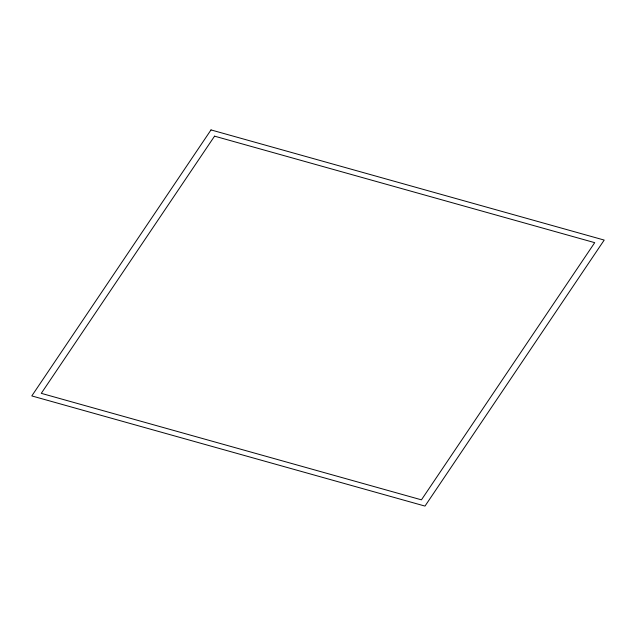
<?xml version="1.0" encoding="UTF-8"?>
<svg xmlns="http://www.w3.org/2000/svg" width="636" height="636" viewBox="0 0 636 636"><rect width="100%" height="100%" fill="white"/><g stroke="black" fill="none" stroke-linecap="round" stroke-linejoin="round"><path stroke-width="0.95" d="M211.009 129.919L31.8 395.926L424.991 506.081L604.2 240.074L211.009 129.919M214.555 136.16L41.284 393.342L421.445 499.84L594.716 242.658L214.555 136.16"/></g></svg>
